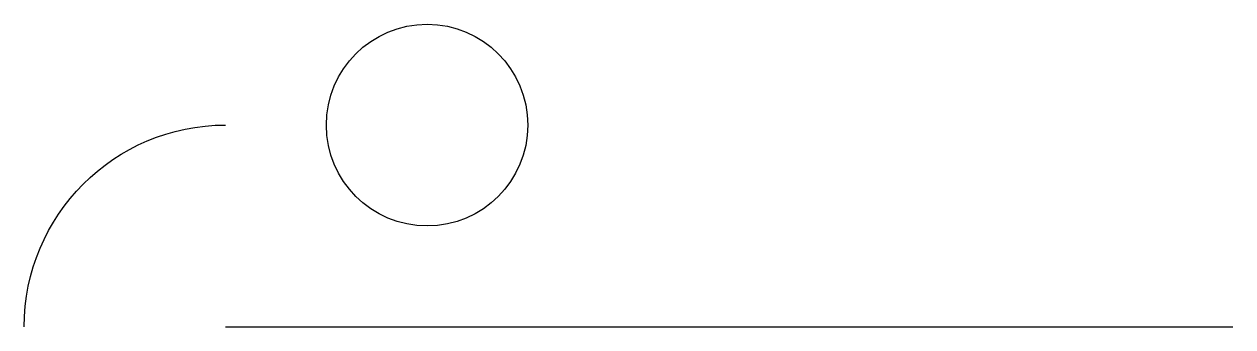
# Model space of a CAD drawing. Header units: metres. Extents: x -1 to 5, y 0 to 1.5.
import ezdxf

# ---------------------------------------------------------------- set-up
doc = ezdxf.new("R2010")
doc.units = ezdxf.units.M

msp = doc.modelspace()

# ---------------------------------------------------------------- linework, layer by layer
msp.add_line((0, 0), (5, 0, 3))
msp.add_circle((1, 1), 0.5)
at = {"extrusion": (0, 0, -1)}
msp.add_arc((0, 0), 1, 0, 90, dxfattribs=at)

doc.saveas('drawing.dxf')
